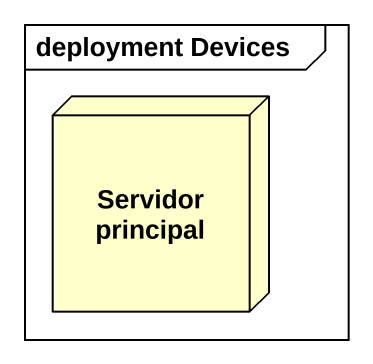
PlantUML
@startuml
mainframe deployment Devices
node "Servidor principal" as Servidor_principal
@enduml
